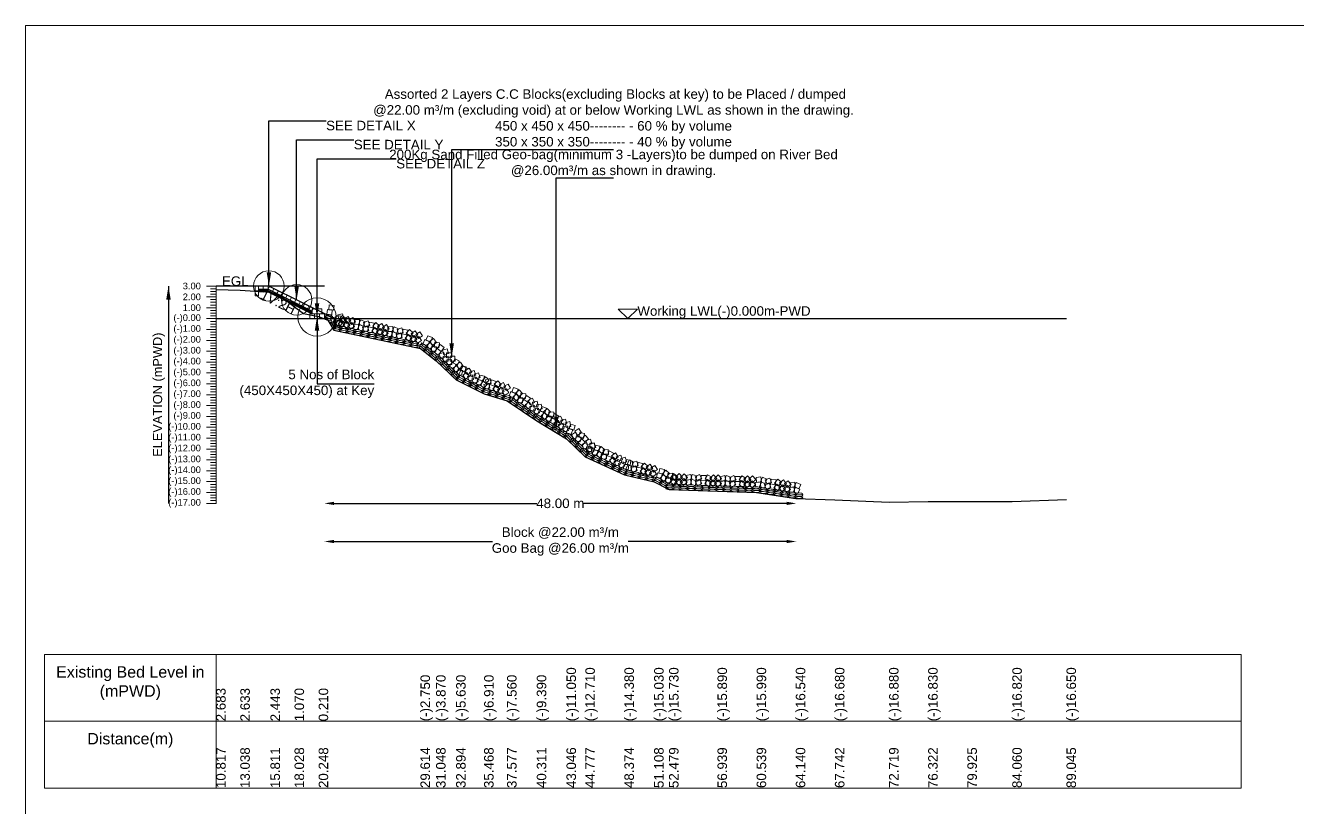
# Model space of a CAD drawing. Header units: inches. Extents: x 66615 to 414904, y -29123 to 90068.
# Drawn here: x 279561 to 286232, y 28352 to 32455 of the extents above; entities that cross this region are included whole.
import ezdxf

# ---------------------------------------------------------------- set-up
doc = ezdxf.new("R2010")
doc.units = ezdxf.units.IN
doc.header["$LTSCALE"] = 7
doc.header["$MEASUREMENT"] = 0
doc.header["$PDMODE"] = 3
for name, color, linetype, lineweight in [('Cross section Data Border', 7, 'Continuous', 9), ('Cross Section Labels', 7, 'Continuous', 9), ('Existing_Bed_Level for Xsection', 7, 'Continuous', 25), ('Long Section Labels', 7, 'Continuous', 9)]:
    doc.layers.add(name, color=color, linetype=linetype, lineweight=lineweight)
doc.styles.get("Standard").update_dxf_attribs({"font": 'arial.ttf'})
doc.dimstyles.new('Appron Lebeling Style', dxfattribs={"dimtxt": 50, "dimasz": 50, "dimexe": 0.18, "dimexo": 0.0625, "dimgap": 0.09, "dimtad": 0, "dimtih": 1, "dimtoh": 1, "dimdec": 4, "dimzin": 0, "dimdsep": 46, "dimtxsty": 'Standard', "dimcen": 0.09, "dimse1": 1, "dimse2": 1, "dimadec": 0, "dimazin": 0, "dimtfac": 1, "dimtdec": 4, "dimtofl": 0, "dimtmove": 0, "dimatfit": 3, "dimfxl": 1, "dimtolj": 1, "dimtzin": 0, "dimarcsym": 0})
doc.dimstyles.get("Standard").update_dxf_attribs({"dimtxt": 0.18, "dimasz": 0.18, "dimexe": 0.18, "dimexo": 0.0625, "dimgap": 0.09, "dimtad": 0, "dimtih": 1, "dimtoh": 1, "dimdec": 4, "dimzin": 0, "dimdsep": 46, "dimtxsty": 'Standard', "dimcen": 0.09, "dimadec": 0, "dimazin": 0, "dimtfac": 1, "dimtdec": 4, "dimtofl": 0, "dimtmove": 0, "dimatfit": 3, "dimfxl": 1, "dimtolj": 1, "dimtzin": 0, "dimarcsym": 0})

# ---------------------------------------------------------------- blocks, each defined once
blk = doc.blocks.new('*D19')
at = {"layer": 'Cross Section Labels', "color": 0, "lineweight": -2, "transparency": 16777216}
for p, q in [((281178.3, 29948), (282242.2, 29948)), ((283553.2, 29948), (282489.4, 29948))]:
    blk.add_line(p, q, dxfattribs=at)
at = {"layer": 'Cross Section Labels', "color": 0, "transparency": 16777216}
for points in [[(281178.3, 29956.4), (281178.3, 29939.7), (281128.3, 29948)], [(283553.2, 29956.4), (283553.2, 29939.7), (283603.2, 29948)]]:
    blk.add_solid(points, dxfattribs=at)
at = {"layer": 'Defpoints', "color": 0, "transparency": 16777216}
for p in [(281128.3, 30917), (283603.2, 29974.1), (283603.2, 29948)]:
    blk.add_point(p, dxfattribs=at)
at = {"layer": 'Cross Section Labels', "color": 0, "transparency": 16777216, "insert": (282365.8, 29948), "char_height": 50, "attachment_point": 5}
blk.add_mtext('\\A1;48.00 m', dxfattribs=at)
blk = doc.blocks.new('*D20')
at = {"layer": 'Cross Section Labels', "color": 0, "lineweight": -2, "transparency": 16777216}
for p, q in [((281178.3, 29748), (282010.2, 29748)), ((283553.2, 29748), (282721.4, 29748))]:
    blk.add_line(p, q, dxfattribs=at)
at = {"layer": 'Cross Section Labels', "color": 0, "transparency": 16777216}
for points in [[(281178.3, 29756.4), (281178.3, 29739.7), (281128.3, 29748)], [(283553.2, 29756.4), (283553.2, 29739.7), (283603.2, 29748)]]:
    blk.add_solid(points, dxfattribs=at)
at = {"layer": 'Defpoints', "color": 0, "transparency": 16777216}
for p in [(281128.3, 30917), (283603.2, 29974.1), (283603.2, 29748)]:
    blk.add_point(p, dxfattribs=at)
at = {"layer": 'Cross Section Labels', "color": 0, "transparency": 16777216, "insert": (282365.8, 29748), "char_height": 50, "attachment_point": 5}
blk.add_mtext('\\A1;Block @22.00 m³/m ^JGoo Bag @26.00 m³/m ', dxfattribs=at)

msp = doc.modelspace()

# ---------------------------------------------------------------- linework, layer by layer
at = {"layer": 'Cross section Data Border'}
msp.add_lwpolyline([(279660.9187, 29154.87399), (285936.51999, 29154.87399), (285936.51999, 28454.87399), (279660.9187, 28454.87399)], close=True, dxfattribs=at)
for points in [[(280560.9187, 29154.87399), (280560.9187, 28454.87399)], [(279660.9187, 28804.87399), (285936.51999, 28804.87399)]]:
    msp.add_lwpolyline(points, dxfattribs=at)
at = {"layer": 'Cross Section Labels'}
for points in [[(279560.9187, 32454.87399), (289560.9187, 32454.87399), (289560.9187, 25383.87399), (279560.9187, 25383.87399)], [(282719.93558, 30917.03399), (282769.93558, 30967.03399), (282669.93558, 30967.03399)]]:
    msp.add_lwpolyline(points, close=True, dxfattribs=at)
for centre, radius in [((280837.63558, 31088.03399), 80), ((280982.98558, 31015.35899), 80), ((281089.86058, 30925.58399), 100)]:
    msp.add_circle(centre, radius, dxfattribs=at)
at = {"layer": 'Existing_Bed_Level for Xsection'}
for points in [[(281128.33558, 31088.03399), (280560.9187, 31088.03399)], [(281179.63558, 30917.03399), (280841.24617, 31086.2287), (280837.63558, 31088.03399), (280833.59882, 31088.03399), (280782.29882, 31088.03399)], [(280560.9187, 31069.96499), (280687.55851, 31067.11499), (280845.61856, 31056.28499), (280893.0385, 31040.89499), (280971.95155, 30978.02399), (281019.84328, 30944.39399), (281098.53147, 30929.00399), (281146.78575, 30909.62399), (281177.46797, 30856.04399), (281632.37802, 30760.28399), (281714.12535, 30696.44399), (281819.31423, 30596.12399), (281966.06229, 30523.16399), (282086.23497, 30486.11399), (282242.11289, 30381.80399), (282398.01916, 30287.18399), (282496.67133, 30192.56399), (282701.66158, 30097.37399), (282857.51, 30060.32399), (282935.64775, 30020.42399), (283189.86754, 30011.30399), (283395.10631, 30005.60399), (283600.37627, 29974.25399), (283805.67245, 29966.27399), (284089.33168, 29954.87399), (284294.70563, 29957.72399), (284500.09243, 29957.72399), (284735.76109, 29958.29399), (285019.93058, 29967.98399)], [(280782.29882, 31070.93399), (280833.59882, 31070.93399), (281064.21058, 30955.62811)], [(280782.29882, 31065.23399), (280832.25323, 31065.23399), (281064.21058, 30949.25532)], [(280782.29882, 31059.53399), (280830.90764, 31059.53399), (281064.21058, 30942.88252)], [(280560.9187, 30917.03399), (285019.93058, 30917.03399)]]:
    msp.add_lwpolyline(points, dxfattribs=at)
at = {"layer": 'Long Section Labels'}
for points in [[(280560.9187, 31088.03399), (280510.9187, 31088.03399)], [(280560.9187, 29948.03399), (280560.9187, 30005.03399), (280560.9187, 30062.03399), (280560.9187, 30119.03399), (280560.9187, 30176.03399), (280560.9187, 30233.03399), (280560.9187, 30290.03399), (280560.9187, 30347.03399), (280560.9187, 30404.03399), (280560.9187, 30461.03399), (280560.9187, 30518.03399), (280560.9187, 30575.03399), (280560.9187, 30632.03399), (280560.9187, 30689.03399), (280560.9187, 30746.03399), (280560.9187, 30803.03399), (280560.9187, 30860.03399), (280560.9187, 30917.03399), (280560.9187, 30974.03399), (280560.9187, 31031.03399), (280560.9187, 31088.03399)], [(280560.9187, 31031.03399), (280510.9187, 31031.03399)], [(280560.9187, 31073.78399), (280530.9187, 31073.78399)], [(280560.9187, 31059.53399), (280530.9187, 31059.53399)], [(280560.9187, 31045.28399), (280530.9187, 31045.28399)], [(280560.9187, 30974.03399), (280510.9187, 30974.03399)], [(280560.9187, 31016.78399), (280530.9187, 31016.78399)], [(280560.9187, 31002.53399), (280530.9187, 31002.53399)], [(280560.9187, 30988.28399), (280530.9187, 30988.28399)], [(280560.9187, 30959.78399), (280530.9187, 30959.78399)], [(280560.9187, 30917.03399), (280510.9187, 30917.03399)], [(280560.9187, 30945.53399), (280530.9187, 30945.53399)], [(280560.9187, 30931.28399), (280530.9187, 30931.28399)], [(280560.9187, 30902.78399), (280530.9187, 30902.78399)], [(280560.9187, 30888.53399), (280530.9187, 30888.53399)], [(280560.9187, 30860.03399), (280510.9187, 30860.03399)], [(280560.9187, 30874.28399), (280530.9187, 30874.28399)], [(280560.9187, 30845.78399), (280530.9187, 30845.78399)], [(280560.9187, 30831.53399), (280530.9187, 30831.53399)], [(280560.9187, 30803.03399), (280510.9187, 30803.03399)], [(280560.9187, 30817.28399), (280530.9187, 30817.28399)], [(280560.9187, 30788.78399), (280530.9187, 30788.78399)], [(280560.9187, 30774.53399), (280530.9187, 30774.53399)], [(280560.9187, 30760.28399), (280530.9187, 30760.28399)], [(280560.9187, 30746.03399), (280510.9187, 30746.03399)], [(280560.9187, 30689.03399), (280510.9187, 30689.03399)], [(280560.9187, 30731.78399), (280530.9187, 30731.78399)], [(280560.9187, 30717.53399), (280530.9187, 30717.53399)], [(280560.9187, 30703.28399), (280530.9187, 30703.28399)], [(280560.9187, 30632.03399), (280510.9187, 30632.03399)], [(280560.9187, 30674.78399), (280530.9187, 30674.78399)], [(280560.9187, 30660.53399), (280530.9187, 30660.53399)], [(280560.9187, 30646.28399), (280530.9187, 30646.28399)], [(280560.9187, 30575.03399), (280510.9187, 30575.03399)], [(280560.9187, 30617.78399), (280530.9187, 30617.78399)], [(280560.9187, 30603.53399), (280530.9187, 30603.53399)], [(280560.9187, 30589.28399), (280530.9187, 30589.28399)], [(280560.9187, 30560.78399), (280530.9187, 30560.78399)], [(280560.9187, 30518.03399), (280510.9187, 30518.03399)], [(280560.9187, 30546.53399), (280530.9187, 30546.53399)], [(280560.9187, 30532.28399), (280530.9187, 30532.28399)], [(280560.9187, 30503.78399), (280530.9187, 30503.78399)], [(280560.9187, 30489.53399), (280530.9187, 30489.53399)], [(280560.9187, 30461.03399), (280510.9187, 30461.03399)], [(280560.9187, 30475.28399), (280530.9187, 30475.28399)], [(280560.9187, 30446.78399), (280530.9187, 30446.78399)], [(280560.9187, 30432.53399), (280530.9187, 30432.53399)], [(280560.9187, 30404.03399), (280510.9187, 30404.03399)], [(280560.9187, 30418.28399), (280530.9187, 30418.28399)], [(280560.9187, 30389.78399), (280530.9187, 30389.78399)], [(280560.9187, 30375.53399), (280530.9187, 30375.53399)], [(280560.9187, 30361.28399), (280530.9187, 30361.28399)], [(280560.9187, 30347.03399), (280510.9187, 30347.03399)], [(280560.9187, 30290.03399), (280510.9187, 30290.03399)], [(280560.9187, 30332.78399), (280530.9187, 30332.78399)], [(280560.9187, 30318.53399), (280530.9187, 30318.53399)], [(280560.9187, 30304.28399), (280530.9187, 30304.28399)], [(280560.9187, 30233.03399), (280510.9187, 30233.03399)], [(280560.9187, 30275.78399), (280530.9187, 30275.78399)], [(280560.9187, 30261.53399), (280530.9187, 30261.53399)], [(280560.9187, 30247.28399), (280530.9187, 30247.28399)], [(280560.9187, 30218.78399), (280530.9187, 30218.78399)], [(280560.9187, 30176.03399), (280510.9187, 30176.03399)], [(280560.9187, 30204.53399), (280530.9187, 30204.53399)], [(280560.9187, 30190.28399), (280530.9187, 30190.28399)], [(280560.9187, 30161.78399), (280530.9187, 30161.78399)], [(280560.9187, 30119.03399), (280510.9187, 30119.03399)], [(280560.9187, 30147.53399), (280530.9187, 30147.53399)], [(280560.9187, 30133.28399), (280530.9187, 30133.28399)], [(280560.9187, 30104.78399), (280530.9187, 30104.78399)], [(280560.9187, 30090.53399), (280530.9187, 30090.53399)], [(280560.9187, 30062.03399), (280510.9187, 30062.03399)], [(280560.9187, 30076.28399), (280530.9187, 30076.28399)], [(280560.9187, 30047.78399), (280530.9187, 30047.78399)], [(280560.9187, 30033.53399), (280530.9187, 30033.53399)], [(280560.9187, 30019.28399), (280530.9187, 30019.28399)], [(280560.9187, 30005.03399), (280510.9187, 30005.03399)], [(280560.9187, 29990.78399), (280530.9187, 29990.78399)], [(280560.9187, 29976.53399), (280530.9187, 29976.53399)], [(280560.9187, 29962.28399), (280530.9187, 29962.28399)], [(280560.9187, 29948.03399), (280510.9187, 29948.03399)]]:
    msp.add_lwpolyline(points, dxfattribs=at)
for points in [[(280782.29882, 31088.03399), (280765.19882, 31088.03399), (280765.19882, 31062.38399), (280782.29882, 31062.38399)], [(280807.94882, 31088.03399), (280782.29882, 31088.03399), (280782.29882, 31070.93399), (280807.94882, 31070.93399)], [(280833.59882, 31088.03399), (280807.94882, 31088.03399), (280807.94882, 31070.93399), (280833.59882, 31070.93399)], [(280864.18823, 31074.75767), (280841.24617, 31086.2287), (280833.59882, 31070.93399), (280856.54088, 31059.46296)], [(280782.29882, 31062.38399), (280765.19882, 31062.38399), (280765.19882, 31036.73399), (280782.29882, 31036.73399)], [(280887.13029, 31063.28664), (280864.18823, 31074.75767), (280856.54088, 31059.46296), (280879.48293, 31047.99194)], [(280910.07234, 31051.81561), (280887.13029, 31063.28664), (280879.48293, 31047.99194), (280902.42499, 31036.52091)], [(280933.0144, 31040.34458), (280910.07234, 31051.81561), (280902.42499, 31036.52091), (280925.36705, 31025.04988)], [(280955.95646, 31028.87355), (280933.0144, 31040.34458), (280925.36705, 31025.04988), (280948.30911, 31013.57885)], [(280978.89852, 31017.40253), (280955.95646, 31028.87355), (280948.30911, 31013.57885), (280971.25116, 31002.10782)], [(281001.84057, 31005.9315), (280978.89852, 31017.40253), (280971.25116, 31002.10782), (280994.19322, 30990.63679)], [(281024.78263, 30994.46047), (281001.84057, 31005.9315), (280994.19322, 30990.63679), (281017.13528, 30979.16576)], [(281047.72469, 30982.98944), (281024.78263, 30994.46047), (281017.13528, 30979.16576), (281040.07734, 30967.69474)], [(281070.66675, 30971.51841), (281047.72469, 30982.98944), (281040.07734, 30967.69474), (281063.01939, 30956.22371)], [(281089.86058, 30968.33399), (281064.21058, 30968.33399), (281064.21058, 30942.68399), (281089.86058, 30942.68399)], [(281115.51058, 30968.33399), (281089.86058, 30968.33399), (281089.86058, 30942.68399), (281115.51058, 30942.68399)], [(281170.1174, 30962.32984), (281144.65157, 30965.39802), (281141.58339, 30939.93218), (281167.04922, 30936.864)], [(281179.67685, 30986.13193), (281154.21102, 30989.20011), (281151.14284, 30963.73427), (281176.60868, 30960.66609)], [(281077.03558, 30942.68399), (281051.38558, 30942.68399), (281051.38558, 30917.03399), (281077.03558, 30917.03399)], [(281102.68558, 30942.68399), (281077.03558, 30942.68399), (281077.03558, 30917.03399), (281102.68558, 30917.03399)], [(281128.33558, 30942.68399), (281102.68558, 30942.68399), (281102.68558, 30917.03399), (281128.33558, 30917.03399)], [(281208.0543, 30905.18142), (281201.50825, 30929.98206), (281176.70761, 30923.43601), (281183.25366, 30898.63537)], [(281209.26415, 30905.27002), (281184.16424, 30910.55363), (281178.88062, 30885.45371), (281203.98054, 30880.1701)], [(281214.54777, 30930.36994), (281189.44785, 30935.65355), (281184.16424, 30910.55363), (281209.26415, 30905.27002)], [(281222.66583, 30896.6717), (281200.50552, 30909.58848), (281187.58875, 30887.42816), (281209.74906, 30874.51139)], [(281230.31308, 30917.92776), (281223.76703, 30942.7284), (281198.96639, 30936.18235), (281205.51244, 30911.38171)], [(281237.28225, 30891.07393), (281218.17663, 30908.18819), (281201.06237, 30889.08258), (281220.16798, 30871.96832)], [(281242.56586, 30916.17385), (281223.46025, 30933.28811), (281206.34598, 30914.1825), (281225.45159, 30897.06823)], [(281244.92462, 30909.41804), (281222.7643, 30922.33481), (281209.84753, 30900.1745), (281232.00784, 30887.25773)], [(281248.01537, 30902.54148), (281226.52539, 30888.53779), (281240.52908, 30867.04781), (281262.01906, 30881.0515)], [(281253.29898, 30927.6414), (281231.80901, 30913.63771), (281245.8127, 30892.14773), (281267.30267, 30906.15142)], [(281287.12196, 30875.78202), (281273.10116, 30897.26084), (281251.62234, 30883.24004), (281265.64314, 30861.76122)], [(281292.40557, 30900.88194), (281278.38477, 30922.36076), (281256.90595, 30908.33996), (281270.92675, 30886.86114)], [(281306.57906, 30887.73231), (281280.96718, 30886.33441), (281282.36508, 30860.72253), (281307.97695, 30862.12043)], [(281311.86267, 30912.83223), (281286.25079, 30911.43433), (281287.64869, 30885.82245), (281313.26057, 30887.22035)], [(281336.81165, 30874.57897), (281313.93682, 30886.18347), (281302.33232, 30863.30864), (281325.20715, 30851.70414)], [(281342.09527, 30899.67889), (281319.22043, 30911.28339), (281307.61593, 30888.40856), (281330.49076, 30876.80406)], [(281358.16758, 30904.93179), (281333.78384, 30896.97218), (281341.74345, 30872.58843), (281366.1272, 30880.54805)], [(281390.2472, 30893.38465), (281365.14728, 30898.66827), (281359.86367, 30873.56835), (281384.96359, 30868.28474)], [(281418.26529, 30879.18856), (281399.15968, 30896.30283), (281382.04542, 30877.19721), (281401.15103, 30860.08295)], [(281428.99842, 30890.65611), (281407.50844, 30876.65242), (281421.51213, 30855.16244), (281443.00211, 30869.16613)], [(281352.88397, 30879.83187), (281328.50022, 30871.87226), (281336.45984, 30847.48851), (281360.84359, 30855.44813)], [(281384.96359, 30868.28474), (281359.86367, 30873.56835), (281354.58006, 30848.46843), (281379.67998, 30843.18482)], [(281412.98168, 30854.08864), (281393.87607, 30871.20291), (281376.7618, 30852.0973), (281395.86742, 30834.98303)], [(281423.71481, 30865.55619), (281402.22483, 30851.5525), (281416.22852, 30830.06252), (281437.7185, 30844.06621)], [(281462.82139, 30838.79673), (281448.80059, 30860.27555), (281427.32177, 30846.25476), (281441.34257, 30824.77594)], [(281468.105, 30863.89665), (281454.0842, 30885.37547), (281432.60538, 30871.35468), (281446.62618, 30849.87586)], [(281482.27849, 30850.74702), (281456.66661, 30849.34912), (281458.06451, 30823.73724), (281483.67639, 30825.13514)], [(281487.5621, 30875.84694), (281461.95022, 30874.44904), (281463.34812, 30848.83716), (281488.96, 30850.23506)], [(281512.51109, 30837.59369), (281489.63625, 30849.19819), (281478.03175, 30826.32336), (281500.90658, 30814.71885)], [(281517.7947, 30862.69361), (281494.91987, 30874.29811), (281483.31536, 30851.42328), (281506.1902, 30839.81877)], [(281528.5834, 30842.84659), (281504.19966, 30834.88697), (281512.15928, 30810.50323), (281536.54302, 30818.46285)], [(281533.86701, 30867.94651), (281509.48327, 30859.98689), (281517.44289, 30835.60315), (281541.82663, 30843.56277)], [(281560.66302, 30831.29945), (281535.5631, 30836.58306), (281530.27949, 30811.48314), (281555.37941, 30806.19953)], [(281565.94664, 30856.39937), (281540.84672, 30861.68298), (281535.5631, 30836.58306), (281560.66302, 30831.29945)], [(281588.68112, 30817.10336), (281569.5755, 30834.21762), (281552.46124, 30815.11201), (281571.56685, 30797.99775)], [(281593.96473, 30842.20328), (281574.85912, 30859.31754), (281557.74485, 30840.21193), (281576.85046, 30823.09767)], [(281599.41424, 30828.57091), (281577.92426, 30814.56722), (281591.92795, 30793.07724), (281613.41793, 30807.08093)], [(281604.69785, 30853.67083), (281583.20787, 30839.66714), (281597.21156, 30818.17716), (281618.70154, 30832.18085)], [(281638.52082, 30801.81145), (281624.50003, 30823.29027), (281603.02121, 30809.26947), (281617.042, 30787.79065)], [(281643.80444, 30826.91137), (281629.78364, 30848.39019), (281608.30482, 30834.36939), (281622.32562, 30812.89057)], [(281694.68208, 30817.26158), (281671.06699, 30827.27407), (281661.0545, 30803.65898), (281684.66959, 30793.64649)], [(281678.89467, 30797.04574), (281655.27957, 30807.05823), (281645.26708, 30783.44314), (281668.88217, 30773.43065)], [(281700.25752, 30771.93302), (281684.82071, 30792.41783), (281664.3359, 30776.98103), (281679.77271, 30756.49622)], [(281716.04493, 30792.14886), (281700.60813, 30812.63367), (281680.12332, 30797.19687), (281695.56012, 30776.71205)], [(281717.00184, 30769.57931), (281691.60284, 30773.15891), (281688.02325, 30747.75991), (281713.42225, 30744.18032)], [(281732.78926, 30789.79515), (281707.39026, 30793.37474), (281703.81067, 30767.97575), (281729.20966, 30764.39615)], [(281740.73001, 30745.09641), (281720.51417, 30760.88382), (281704.72676, 30740.66799), (281724.94259, 30724.88057)], [(281756.51742, 30765.31224), (281736.30159, 30781.09966), (281720.51417, 30760.88382), (281740.73001, 30745.09641)], [(281779.4498, 30733.9831), (281772.21139, 30758.59058), (281747.60391, 30751.35217), (281754.84232, 30726.74469)], [(281761.74718, 30715.42131), (281754.50878, 30740.02879), (281729.9013, 30732.79038), (281737.1397, 30708.18291)], [(281776.90889, 30719.52341), (281751.26585, 30718.9261), (281751.86316, 30693.28305), (281777.50621, 30693.88037)], [(281794.61151, 30738.0852), (281768.96846, 30737.48788), (281769.56578, 30711.84484), (281795.20882, 30712.44215)], [(281796.07796, 30676.18821), (281795.46022, 30701.83077), (281769.81766, 30701.21303), (281770.4354, 30675.57047)], [(281818.91175, 30676.1094), (281796.3982, 30688.40015), (281784.10745, 30665.8866), (281806.621, 30653.59585)], [(281813.78057, 30694.74999), (281813.16284, 30720.39255), (281787.52028, 30719.77482), (281788.13801, 30694.13226)], [(281836.61436, 30694.67119), (281814.10082, 30706.96194), (281801.81006, 30684.44839), (281824.32361, 30672.15764)], [(281855.39869, 30667.57563), (281842.05555, 30689.48186), (281820.14931, 30676.13872), (281833.49245, 30654.23249)], [(281837.69607, 30649.01384), (281824.35293, 30670.92007), (281802.4467, 30657.57693), (281815.78984, 30635.6707)], [(281854.12697, 30645.02163), (281829.20431, 30651.08657), (281823.13937, 30626.16391), (281848.06203, 30620.09897)], [(281866.25394, 30633.8965), (281843.28602, 30645.31566), (281831.86686, 30622.34774), (281854.83478, 30610.92859)], [(281871.82959, 30663.58341), (281846.90693, 30669.64836), (281840.84198, 30644.7257), (281865.76464, 30638.66075)], [(281877.6731, 30656.86442), (281854.70518, 30668.28358), (281843.28602, 30645.31566), (281866.25394, 30633.8965)], [(281889.8077, 30613.1176), (281875.61369, 30634.48235), (281854.24894, 30620.28833), (281868.44296, 30598.92358)], [(281901.22686, 30636.08552), (281887.03284, 30657.45027), (281865.6681, 30643.25625), (281879.86212, 30621.8915)], [(281903.07727, 30621.52136), (281878.75869, 30613.36484), (281886.91521, 30589.04625), (281911.2338, 30597.20278)], [(281914.49643, 30644.48928), (281890.17784, 30636.33276), (281898.33437, 30612.01417), (281922.65295, 30620.1707)], [(281945.6273, 30608.76447), (281937.45142, 30633.07655), (281913.13933, 30624.90066), (281921.31522, 30600.58858)], [(281967.46239, 30615.44408), (281942.32057, 30620.52456), (281937.24009, 30595.38274), (281962.38191, 30590.30226)], [(281934.20814, 30585.79655), (281926.03226, 30610.10863), (281901.72017, 30601.93275), (281909.89606, 30577.62066)], [(281956.04323, 30592.47616), (281930.90141, 30597.55664), (281925.82093, 30572.41482), (281950.96275, 30567.33434)], [(281982.00243, 30572.15031), (281962.77602, 30589.12876), (281945.79757, 30569.90235), (281965.02397, 30552.9239)], [(281993.42159, 30595.11822), (281974.19518, 30612.09668), (281957.21673, 30592.87027), (281976.44313, 30575.89182)], [(281990.36126, 30577.84345), (281965.35174, 30572.14728), (281971.04792, 30547.13776), (281996.05744, 30552.83393)], [(281997.91831, 30602.35495), (281972.90879, 30596.65877), (281978.60497, 30571.64925), (282003.61449, 30577.34543)], [(282021.25036, 30563.41078), (281996.73886, 30570.96783), (281989.18181, 30546.45633), (282013.69331, 30538.89928)], [(282028.80741, 30587.92228), (282004.29591, 30595.47933), (281996.73886, 30570.96783), (282021.25036, 30563.41078)], [(282047.85269, 30546.71171), (282030.39238, 30565.50161), (282011.60248, 30548.0413), (282029.06279, 30529.2514)], [(282055.40973, 30571.22321), (282037.94943, 30590.0131), (282019.15953, 30572.5528), (282036.61984, 30553.7629)], [(282059.58962, 30557.14957), (282036.90896, 30545.17), (282048.88854, 30522.48934), (282071.5692, 30534.46891)], [(282067.14667, 30581.66107), (282044.46601, 30569.6815), (282056.44559, 30547.00084), (282079.12625, 30558.98041)], [(282103.642, 30551.43716), (282091.64437, 30574.10828), (282068.97326, 30562.11064), (282080.97089, 30539.43953)], [(282144.14404, 30547.53772), (282119.85932, 30555.79453), (282111.60251, 30531.50981), (282135.88722, 30523.253)], [(282096.08495, 30526.92567), (282084.08732, 30549.59678), (282061.41621, 30537.59915), (282073.41384, 30514.92803)], [(282129.87894, 30526.22036), (282105.59423, 30534.47718), (282097.33741, 30510.19246), (282121.62213, 30501.93564)], [(282153.02292, 30502.73896), (282136.12789, 30522.03871), (282116.82814, 30505.14367), (282133.72317, 30485.84392)], [(282167.28802, 30524.05631), (282150.39298, 30543.35606), (282131.09323, 30526.46103), (282147.98827, 30507.16128)], [(282169.89463, 30501.61738), (282144.30173, 30503.32796), (282142.59115, 30477.73506), (282168.18404, 30476.02448)], [(282184.15972, 30522.93473), (282158.56682, 30524.64532), (282156.85624, 30499.05242), (282182.44914, 30497.34184)], [(282195.35146, 30478.93726), (282174.03411, 30493.20235), (282159.76902, 30471.885), (282181.08637, 30457.6199)], [(282209.61656, 30500.25461), (282188.2992, 30514.51971), (282174.03411, 30493.20235), (282195.35146, 30478.93726)], [(282230.3169, 30476.63178), (282218.9743, 30499.6376), (282195.96848, 30488.295), (282207.31108, 30465.28917)], [(282216.05181, 30455.31442), (282204.7092, 30478.32024), (282181.70338, 30466.97764), (282193.04598, 30443.97182)], [(282230.28789, 30461.95057), (282205.12532, 30456.97388), (282210.102, 30431.81131), (282235.26458, 30436.78799)], [(282244.55299, 30483.26792), (282219.39041, 30478.29124), (282224.3671, 30453.12866), (282249.52967, 30458.10535)], [(282256.58996, 30422.5349), (282251.59324, 30447.6935), (282226.43464, 30442.69679), (282231.43136, 30417.53818)], [(282270.85506, 30443.85226), (282265.85834, 30469.01086), (282240.69974, 30464.01414), (282245.69645, 30438.85554)], [(282279.10042, 30426.3647), (282254.8157, 30434.62152), (282246.55889, 30410.3368), (282270.84361, 30402.07998)], [(282293.36552, 30447.68206), (282269.0808, 30455.93887), (282260.82398, 30431.65415), (282285.1087, 30423.39734)], [(282301.25287, 30405.52315), (282283.52047, 30424.05648), (282264.98714, 30406.32409), (282282.71953, 30387.79075)], [(282314.56082, 30427.45078), (282296.82842, 30445.98412), (282278.29508, 30428.25172), (282296.02748, 30409.71838)], [(282331.46562, 30427.07678), (282305.8221, 30427.65334), (282305.24554, 30402.00982), (282330.88906, 30401.43326)], [(282357.901, 30405.5452), (282335.97337, 30418.85314), (282322.66542, 30396.92551), (282344.59306, 30383.61756)], [(282318.15767, 30405.14915), (282292.51416, 30405.72571), (282291.9376, 30380.08219), (282317.58112, 30379.50563)], [(282344.59306, 30383.61756), (282322.66542, 30396.92551), (282309.35748, 30374.99788), (282331.28511, 30361.68993)], [(282366.31831, 30360.93374), (282353.96893, 30383.41519), (282331.48749, 30371.06581), (282343.83686, 30348.58436)], [(282379.62626, 30382.86137), (282367.27688, 30405.34282), (282344.79544, 30392.99344), (282357.14481, 30370.512)], [(282380.24684, 30368.19326), (282355.3291, 30362.10814), (282361.41422, 30337.1904), (282386.33196, 30343.27551)], [(282393.55479, 30390.12089), (282368.63705, 30384.03577), (282374.72217, 30359.11803), (282399.63991, 30365.20315)], [(282408.26708, 30329.97991), (282402.16213, 30354.8928), (282377.24924, 30348.78784), (282383.3542, 30323.87496)], [(282421.57503, 30351.90755), (282415.47008, 30376.82043), (282390.55719, 30370.71548), (282396.66214, 30345.80259)], [(282443.894, 30356.72956), (282419.26774, 30363.90382), (282412.09348, 30339.27757), (282436.71974, 30332.1033)], [(282430.58605, 30334.80193), (282405.9598, 30341.97619), (282398.78553, 30317.34993), (282423.41179, 30310.17567)], [(282458.86331, 30299.43827), (282445.58217, 30321.38215), (282423.63829, 30308.101), (282436.91943, 30286.15713)], [(282476.61834, 30317.94992), (282463.3372, 30339.8938), (282441.39332, 30326.61266), (282454.67446, 30304.66878)], [(282475.28285, 30295.39961), (282450.37744, 30301.53501), (282444.24205, 30276.6296), (282469.14746, 30270.4942)], [(282496.40745, 30268.63788), (282477.89579, 30286.39291), (282460.14076, 30267.88126), (282478.65241, 30250.12623)], [(282493.03789, 30313.91126), (282468.13248, 30320.04666), (282461.99708, 30295.14125), (282486.90249, 30289.00585)], [(282514.16248, 30287.14953), (282495.65083, 30304.90456), (282477.89579, 30286.39291), (282496.40745, 30268.63788)], [(282512.68408, 30241.77501), (282505.51528, 30266.40286), (282480.88743, 30259.23406), (282488.05623, 30234.60621)], [(282530.43911, 30260.28666), (282523.27032, 30284.91451), (282498.64247, 30277.74572), (282505.81126, 30253.11787)], [(282527.85732, 30245.83422), (282502.21269, 30245.30942), (282502.73749, 30219.66479), (282528.38212, 30220.18959)], [(282540.9965, 30218.18062), (282532.17559, 30242.26617), (282508.09003, 30233.44526), (282516.91094, 30209.35971)], [(282551.79949, 30241.44471), (282542.97858, 30265.53026), (282518.89302, 30256.70935), (282527.71394, 30232.62379)], [(282545.61236, 30264.34587), (282519.96773, 30263.82107), (282520.49253, 30238.17644), (282546.13716, 30238.70124)], [(282562.64581, 30225.43977), (282537.37753, 30229.84841), (282532.96889, 30204.58012), (282558.23718, 30200.17148)], [(282573.44881, 30248.70386), (282548.18052, 30253.1125), (282543.77189, 30227.84421), (282569.04018, 30223.43557)], [(282589.13749, 30205.81297), (282569.46542, 30222.27299), (282553.0054, 30202.60093), (282572.67746, 30186.14091)], [(282599.94048, 30229.07706), (282580.26842, 30245.53708), (282563.80839, 30225.86502), (282583.48045, 30209.40499)], [(282616.78306, 30230.57366), (282591.23291, 30228.31258), (282593.49399, 30202.76243), (282619.04414, 30205.02351)], [(282645.43615, 30212.0956), (282622.17207, 30222.89859), (282611.36907, 30199.6345), (282634.63316, 30188.83151)], [(282605.98006, 30207.30957), (282580.42992, 30205.04849), (282582.691, 30179.49834), (282608.24114, 30181.75942)], [(282634.63316, 30188.83151), (282611.36907, 30199.6345), (282600.56608, 30176.37041), (282623.83016, 30165.56742)], [(282658.73232, 30168.68771), (282643.97397, 30189.66658), (282622.99509, 30174.90823), (282637.75345, 30153.92935)], [(282669.53532, 30191.95179), (282654.77696, 30212.93067), (282633.79808, 30198.17231), (282648.55644, 30177.19344)], [(282671.77321, 30177.44212), (282647.68064, 30168.64039), (282656.48237, 30144.54782), (282680.57495, 30153.34955)], [(282682.57621, 30200.70621), (282658.48364, 30191.90448), (282667.28537, 30167.81191), (282691.37794, 30176.61364)], [(282703.84512, 30142.55966), (282695.0242, 30166.64521), (282670.93865, 30157.8243), (282679.75956, 30133.73874)], [(282714.64811, 30165.82374), (282705.8272, 30189.9093), (282681.74164, 30181.08839), (282690.56256, 30157.00283)], [(282725.49443, 30149.81881), (282700.22614, 30154.22744), (282695.81751, 30128.95915), (282721.0858, 30124.55052)], [(282736.29743, 30173.0829), (282711.02914, 30177.49153), (282706.6205, 30152.22324), (282731.88879, 30147.81461)], [(282750.33914, 30164.54743), (282727.7728, 30176.74099), (282715.57924, 30154.17464), (282738.14558, 30141.98109)], [(282766.54221, 30169.38195), (282741.96034, 30162.05707), (282749.28522, 30137.4752), (282773.86709, 30144.80008)], [(282798.31174, 30157.00714), (282773.35721, 30162.9396), (282767.42475, 30137.98508), (282792.37927, 30132.05261)], [(282825.95243, 30142.08955), (282807.29687, 30159.69331), (282789.69311, 30141.03774), (282808.34867, 30123.43398)], [(282836.97921, 30153.27502), (282815.13345, 30139.83309), (282828.57538, 30117.98734), (282850.42114, 30131.42927)], [(282744.40667, 30139.5929), (282721.84033, 30151.78646), (282709.64678, 30129.22012), (282732.21312, 30117.02656)], [(282760.60975, 30144.42743), (282736.02787, 30137.10255), (282743.35275, 30112.52067), (282767.93463, 30119.84555)], [(282792.37927, 30132.05261), (282767.42475, 30137.98508), (282761.49228, 30113.03055), (282786.44681, 30107.09809)], [(282820.01997, 30117.13502), (282801.3644, 30134.73878), (282783.76064, 30116.08322), (282802.41621, 30098.47946)], [(282831.04674, 30128.3205), (282809.20099, 30114.87857), (282822.64292, 30093.03281), (282844.48867, 30106.47474)], [(282869.44654, 30100.55633), (282855.98722, 30122.39137), (282834.15217, 30108.93205), (282847.6115, 30087.09701)], [(282875.379, 30125.51086), (282861.91968, 30147.3459), (282840.08464, 30133.88658), (282853.54396, 30112.05153)], [(282900.52694, 30103.03773), (282875.44109, 30108.38775), (282870.09107, 30083.30191), (282895.17691, 30077.95188)], [(282912.19194, 30125.88177), (282887.1061, 30131.23179), (282881.75607, 30106.14595), (282906.84192, 30100.79592)], [(282926.26649, 30082.43444), (282907.22342, 30099.61826), (282890.03959, 30080.57519), (282909.08267, 30063.39136)], [(282937.9315, 30105.27848), (282918.88842, 30122.4623), (282901.7046, 30103.41923), (282920.74767, 30086.2354)], [(282954.81825, 30106.1445), (282929.20144, 30104.84001), (282930.50593, 30079.2232), (282956.12274, 30080.52769)], [(282980.4123, 30091.11433), (282958.66468, 30104.71445), (282945.06455, 30082.96683), (282966.81218, 30069.36671)], [(282982.76065, 30086.60836), (282959.91661, 30098.27337), (282948.25161, 30075.42933), (282971.09565, 30063.76432)], [(282989.0294, 30104.24636), (282970.24657, 30086.77846), (282987.71447, 30067.99562), (283006.49731, 30085.46353)], [(283032.13133, 30084.55837), (283014.64848, 30103.32729), (282995.87956, 30085.84443), (283013.36242, 30067.07552)], [(283049.26182, 30099.65588), (283024.2649, 30093.90468), (283030.0161, 30068.90775), (283055.01302, 30074.65895)], [(283081.29655, 30091.8587), (283056.776, 30099.38631), (283049.24838, 30074.86576), (283073.76894, 30067.33814)], [(283096.23571, 30099.77917), (283073.56945, 30087.77237), (283085.57625, 30065.10611), (283108.24251, 30077.11291)], [(283129.81604, 30093.88001), (283104.18253, 30094.7996), (283103.26294, 30069.16609), (283128.89645, 30068.2465)], [(283159.84687, 30084.67721), (283138.09925, 30098.27733), (283124.49913, 30076.52971), (283146.24675, 30062.92959)], [(283168.46397, 30097.80924), (283149.68114, 30080.34134), (283167.14905, 30061.5585), (283185.93188, 30079.02641)], [(283211.0244, 30078.29468), (283193.39021, 30096.92149), (283174.76341, 30079.28729), (283192.3976, 30060.66049)], [(283228.03213, 30093.53034), (283203.08258, 30087.57701), (283209.03591, 30062.62745), (283233.98546, 30068.58078)], [(283260.12893, 30085.99269), (283235.54825, 30093.3216), (283228.21934, 30068.74092), (283252.80002, 30061.41201)], [(283275.00349, 30094.03381), (283252.43515, 30081.84396), (283264.62501, 30059.27562), (283287.19334, 30071.46547)], [(283308.63046, 30088.40664), (283282.99035, 30089.11873), (283282.27826, 30063.47861), (283307.91837, 30062.76652)], [(283338.7348, 30079.4472), (283316.87781, 30092.87086), (283303.45415, 30071.01387), (283325.31114, 30057.59021)], [(283347.24533, 30092.64854), (283328.60449, 30075.02919), (283346.22384, 30056.38835), (283364.86468, 30074.0077)], [(283390.5052, 30073.31005), (283372.87101, 30091.93685), (283354.2442, 30074.30266), (283371.8784, 30055.67585)], [(283417.65908, 30086.37914), (283392.16536, 30083.55197), (283394.99253, 30058.05825), (283420.48625, 30060.88542)], [(283448.57956, 30074.93607), (283425.09191, 30085.24395), (283414.78402, 30061.7563), (283438.27168, 30051.44841)], [(282943.15324, 30083.30046), (282917.53643, 30081.99597), (282918.84093, 30056.37916), (282944.45773, 30057.68365)], [(282971.09565, 30063.76432), (282948.25161, 30075.42933), (282936.5866, 30052.58529), (282959.43064, 30040.92028)], [(282979.49271, 30065.48082), (282957.74509, 30079.08094), (282944.14496, 30057.33332), (282965.89259, 30043.7332)], [(282988.10981, 30078.61285), (282969.32698, 30061.14495), (282986.79488, 30042.36211), (283005.57772, 30059.83002)], [(283031.21175, 30058.92486), (283013.72889, 30077.69378), (282994.95997, 30060.21092), (283012.44283, 30041.44201)], [(283048.34223, 30074.02237), (283023.34531, 30068.27117), (283029.09651, 30043.27424), (283054.09343, 30049.02544)], [(283080.37696, 30066.22519), (283055.85641, 30073.7528), (283048.3288, 30049.23225), (283072.84935, 30041.70463)], [(283095.31612, 30074.14566), (283072.64986, 30062.13886), (283084.65666, 30039.4726), (283107.32292, 30051.4794)], [(283128.89645, 30068.2465), (283103.26294, 30069.16609), (283102.34335, 30043.53258), (283127.97686, 30042.61299)], [(283158.92728, 30059.0437), (283137.17966, 30072.64382), (283123.57954, 30050.8962), (283145.32716, 30037.29608)], [(283167.54439, 30072.17573), (283148.76155, 30054.70783), (283166.22946, 30035.92499), (283185.01229, 30053.3929)], [(283210.31231, 30052.65457), (283192.67812, 30071.28137), (283174.05132, 30053.64718), (283191.68551, 30035.02038)], [(283227.32004, 30067.89023), (283202.37049, 30061.9369), (283208.32381, 30036.98734), (283233.27337, 30042.94067)], [(283259.41683, 30060.35258), (283234.83616, 30067.68148), (283227.50725, 30043.10081), (283252.08793, 30035.7719)], [(283274.2914, 30068.3937), (283251.72306, 30056.20384), (283263.91292, 30033.6355), (283286.48125, 30045.82536)], [(283307.91837, 30062.76652), (283282.27826, 30063.47861), (283281.56617, 30037.8385), (283307.20628, 30037.12641)], [(283338.02271, 30053.80708), (283316.16572, 30067.23074), (283302.74206, 30045.37376), (283324.59905, 30031.9501)], [(283346.53324, 30067.00843), (283327.8924, 30049.38907), (283345.51175, 30030.74823), (283364.15259, 30048.36759)], [(283389.79311, 30047.66993), (283372.15892, 30066.29674), (283353.53211, 30048.66254), (283371.16631, 30030.03574)], [(283413.78657, 30061.02315), (283388.29285, 30058.19598), (283391.12002, 30032.70226), (283416.61374, 30035.52943)], [(283444.70705, 30049.58008), (283421.2194, 30059.88797), (283410.91151, 30036.40031), (283434.39917, 30026.09243)], [(283460.46066, 30055.72306), (283436.55989, 30046.41307), (283445.86988, 30022.51231), (283469.77065, 30031.8223)], [(283464.33317, 30081.07905), (283440.4324, 30071.76906), (283449.7424, 30047.86829), (283473.64316, 30057.17829)], [(283493.13551, 30045.98691), (283467.77952, 30049.85942), (283463.90701, 30024.50343), (283489.263, 30020.63092)], [(283497.00802, 30071.3429), (283471.65203, 30075.21541), (283467.77952, 30049.85942), (283493.13551, 30045.98691)], [(283521.90323, 30033.37895), (283501.87096, 30049.39864), (283485.85127, 30029.36637), (283505.88354, 30013.34668)], [(283525.77574, 30058.73494), (283505.74347, 30074.75463), (283489.72378, 30054.72236), (283509.75605, 30038.70267)], [(283531.97865, 30045.42845), (283511.30494, 30030.24557), (283526.48782, 30009.57185), (283547.16154, 30024.75473)], [(283535.85117, 30070.78444), (283515.17745, 30055.60156), (283530.36033, 30034.92784), (283551.03405, 30050.11072)], [(283572.51971, 30020.8965), (283557.32037, 30041.55812), (283536.65874, 30026.35878), (283551.85809, 30005.69716)], [(283576.39222, 30046.25249), (283561.19288, 30066.91411), (283540.53126, 30051.71477), (283555.7306, 30031.05315)], [(283591.27849, 30033.91557), (283565.78477, 30031.0884), (283568.61194, 30005.59469), (283594.10566, 30008.42185)], [(283595.151, 30059.27156), (283569.65728, 30056.44439), (283572.48445, 30030.95067), (283597.97817, 30033.77784)], [(283622.19897, 30022.4725), (283598.71132, 30032.78039), (283588.40343, 30009.29273), (283611.89109, 29998.98485)], [(283626.07148, 30047.82849), (283602.58383, 30058.13638), (283592.27594, 30034.64872), (283615.7636, 30024.34083)]]:
    msp.add_lwpolyline(points, close=True, dxfattribs=at)
for centre, major_axis in [((281147.74422, 30914.4602), (17.60297, -7.06975)), ((281151.35557, 30923.4521), (17.60297, -7.06975)), ((281154.96692, 30932.444), (17.60297, -7.06975)), ((281169.38975, 30879.90069), (9.42663, -16.46161)), ((281177.79862, 30884.71598), (9.42663, -16.46161)), ((281186.20749, 30889.53126), (9.42663, -16.46161)), ((281191.40471, 30858.06145), (18.56278, -3.90752)), ((281193.40074, 30867.54364), (18.56278, -3.90752)), ((281195.39677, 30877.02583), (18.56278, -3.90752)), ((281228.53028, 30850.2464), (18.56278, -3.90752)), ((281230.52631, 30859.72859), (18.56278, -3.90752)), ((281232.52234, 30869.21078), (18.56278, -3.90752)), ((281265.65585, 30842.43135), (18.56278, -3.90752)), ((281267.65188, 30851.91354), (18.56278, -3.90752)), ((281269.64791, 30861.39573), (18.56278, -3.90752)), ((281302.78142, 30834.6163), (18.56278, -3.90752)), ((281304.77745, 30844.09849), (18.56278, -3.90752)), ((281306.77348, 30853.58068), (18.56278, -3.90752)), ((281339.90699, 30826.80125), (18.56278, -3.90752)), ((281341.90302, 30836.28344), (18.56278, -3.90752)), ((281343.89905, 30845.76563), (18.56278, -3.90752)), ((281377.03256, 30818.9862), (18.56278, -3.90752)), ((281379.02859, 30828.46839), (18.56278, -3.90752)), ((281381.02462, 30837.95058), (18.56278, -3.90752)), ((281416.15416, 30820.65334), (18.56278, -3.90752)), ((281418.15019, 30830.13553), (18.56278, -3.90752)), ((281453.27973, 30812.83829), (18.56278, -3.90752)), ((281455.27576, 30822.32048), (18.56278, -3.90752)), ((281492.40133, 30814.50543), (18.56278, -3.90752)), ((281414.15813, 30811.17115), (18.56278, -3.90752)), ((281451.2837, 30803.3561), (18.56278, -3.90752)), ((281488.40927, 30795.54105), (18.56278, -3.90752)), ((281490.4053, 30805.02324), (18.56278, -3.90752)), ((281525.53484, 30787.726), (18.56278, -3.90752)), ((281527.53087, 30797.20819), (18.56278, -3.90752)), ((281529.5269, 30806.69039), (18.56278, -3.90752)), ((281562.6604, 30779.91095), (18.56278, -3.90752)), ((281564.65644, 30789.39314), (18.56278, -3.90752)), ((281566.65247, 30798.87534), (18.56278, -3.90752)), ((281599.78597, 30772.0959), (18.56278, -3.90752)), ((281601.78201, 30781.5781), (18.56278, -3.90752)), ((281603.77804, 30791.06029), (18.56278, -3.90752)), ((281638.20764, 30761.87877), (14.95073, -11.67567)), ((281644.17177, 30769.51586), (14.95073, -11.67567)), ((281650.13591, 30777.15296), (14.95073, -11.67567)), ((281668.1091, 30738.52743), (14.95073, -11.67567)), ((281674.07324, 30746.16452), (14.95073, -11.67567)), ((281680.03737, 30753.80161), (14.95073, -11.67567)), ((281698.01057, 30715.17609), (14.95073, -11.67567)), ((281703.97471, 30722.81318), (14.95073, -11.67567)), ((281709.93884, 30730.45027), (14.95073, -11.67567)), ((281727.38977, 30690.48871), (13.72747, -13.09207)), ((281734.07742, 30697.50094), (13.72747, -13.09207)), ((281740.76508, 30704.51317), (13.72747, -13.09207)), ((281761.53237, 30671.3168), (13.72747, -13.09207)), ((281768.22002, 30678.32903), (13.72747, -13.09207)), ((281754.84471, 30664.30457), (13.72747, -13.09207)), ((281782.29966, 30638.12044), (13.72747, -13.09207)), ((281788.98731, 30645.13267), (13.72747, -13.09207)), ((281795.67497, 30652.1449), (13.72747, -13.09207)), ((281809.7546, 30611.9363), (13.72747, -13.09207)), ((281816.44226, 30618.94853), (13.72747, -13.09207)), ((281823.12991, 30625.96076), (13.72747, -13.09207)), ((281848.10466, 30608.86388), (16.98605, -8.4451)), ((281839.47685, 30591.51034), (16.98605, -8.4451)), ((281843.79076, 30600.18711), (16.98605, -8.4451)), ((281873.44896, 30574.62014), (16.98605, -8.4451)), ((281877.76286, 30583.29691), (16.98605, -8.4451)), ((281882.07677, 30591.97368), (16.98605, -8.4451)), ((281907.42106, 30557.72993), (16.98605, -8.4451)), ((281911.73497, 30566.4067), (16.98605, -8.4451)), ((281916.04887, 30575.08347), (16.98605, -8.4451)), ((281945.70707, 30549.5165), (16.98605, -8.4451)), ((281950.02098, 30558.19327), (16.98605, -8.4451)), ((281980.82579, 30543.96251), (18.12761, -5.58886)), ((281941.39317, 30540.83973), (16.98605, -8.4451)), ((281975.11602, 30525.44271), (18.12761, -5.58886)), ((281977.9709, 30534.70261), (18.12761, -5.58886)), ((282011.37124, 30514.26499), (18.12761, -5.58886)), ((282014.22613, 30523.52489), (18.12761, -5.58886)), ((282017.08102, 30532.78479), (18.12761, -5.58886)), ((282047.62647, 30503.08728), (18.12761, -5.58886)), ((282050.48136, 30512.34718), (18.12761, -5.58886)), ((282053.33624, 30521.60708), (18.12761, -5.58886)), ((282083.8817, 30491.90956), (18.12761, -5.58886)), ((282086.73659, 30501.16946), (18.12761, -5.58886)), ((282089.59147, 30510.42936), (18.12761, -5.58886)), ((282122.56122, 30479.29445), (15.76537, -10.54983)), ((282127.95025, 30487.34768), (15.76537, -10.54983)), ((282117.17218, 30471.24123), (15.76537, -10.54983)), ((282148.70292, 30450.14157), (15.76537, -10.54983)), ((282154.09195, 30458.19479), (15.76537, -10.54983)), ((282159.48099, 30466.24802), (15.76537, -10.54983)), ((282180.23365, 30429.04191), (15.76537, -10.54983)), ((282185.62269, 30437.09513), (15.76537, -10.54983)), ((282191.01172, 30445.14836), (15.76537, -10.54983)), ((282211.76439, 30407.94225), (15.76537, -10.54983)), ((282217.15342, 30415.99547), (15.76537, -10.54983)), ((282222.54246, 30424.0487), (15.76537, -10.54983)), ((282243.29512, 30386.84259), (15.76537, -10.54983)), ((282248.68416, 30394.89581), (15.76537, -10.54983)), ((282254.0732, 30402.94904), (15.76537, -10.54983)), ((282275.50444, 30367.20603), (16.2167, -9.84197)), ((282280.53189, 30375.4898), (16.2167, -9.84197)), ((282285.55933, 30383.77358), (16.2167, -9.84197)), ((282307.93784, 30347.5221), (16.2167, -9.84197)), ((282312.96529, 30355.80587), (16.2167, -9.84197)), ((282317.99274, 30364.08964), (16.2167, -9.84197)), ((282350.42614, 30344.40571), (16.2167, -9.84197)), ((282340.37125, 30327.83816), (16.2167, -9.84197)), ((282345.39869, 30336.12194), (16.2167, -9.84197)), ((282372.80465, 30308.15423), (16.2167, -9.84197)), ((282377.8321, 30316.438), (16.2167, -9.84197)), ((282382.85954, 30324.72178), (16.2167, -9.84197)), ((282405.34507, 30286.87082), (13.6904, -13.13083)), ((282412.05252, 30293.86411), (13.6904, -13.13083)), ((282418.75998, 30300.8574), (13.6904, -13.13083)), ((282446.14077, 30274.59573), (13.6904, -13.13083)), ((282432.72586, 30260.60915), (13.6904, -13.13083)), ((282439.43332, 30267.60244), (13.6904, -13.13083)), ((282460.10665, 30234.34748), (13.6904, -13.13083)), ((282466.81411, 30241.34077), (13.6904, -13.13083)), ((282473.52156, 30248.33406), (13.6904, -13.13083)), ((282487.48744, 30208.08581), (13.6904, -13.13083)), ((282494.1949, 30215.07911), (13.6904, -13.13083)), ((282500.90236, 30222.0724), (13.6904, -13.13083)), ((282517.36571, 30188.29617), (17.20509, -7.98941)), ((282521.44684, 30197.08483), (17.20509, -7.98941)), ((282525.52797, 30205.87348), (17.20509, -7.98941)), ((282551.77588, 30172.31734), (17.20509, -7.98941)), ((282555.85701, 30181.106), (17.20509, -7.98941)), ((282559.93814, 30189.89465), (17.20509, -7.98941)), ((282586.18605, 30156.33851), (17.20509, -7.98941)), ((282590.26718, 30165.12717), (17.20509, -7.98941)), ((282594.34831, 30173.91582), (17.20509, -7.98941)), ((282624.67735, 30149.14834), (17.20509, -7.98941)), ((282628.75849, 30157.93699), (17.20509, -7.98941)), ((282663.16866, 30141.95817), (17.20509, -7.98941)), ((282620.59622, 30140.35968), (17.20509, -7.98941)), ((282655.00639, 30124.38085), (17.20509, -7.98941)), ((282659.08753, 30133.16951), (17.20509, -7.98941)), ((282689.41657, 30108.40202), (17.20509, -7.98941)), ((282693.4977, 30117.19068), (17.20509, -7.98941)), ((282697.57883, 30125.97934), (17.20509, -7.98941)), ((282724.36906, 30096.95575), (18.45526, -4.38739)), ((282726.61021, 30106.38302), (18.45526, -4.38739)), ((282728.85137, 30115.81028), (18.45526, -4.38739)), ((282761.27958, 30088.18098), (18.45526, -4.38739)), ((282763.52073, 30097.60824), (18.45526, -4.38739)), ((282765.76188, 30107.03551), (18.45526, -4.38739)), ((282798.19009, 30079.4062), (18.45526, -4.38739)), ((282800.43125, 30088.83347), (18.45526, -4.38739)), ((282802.6724, 30098.26073), (18.45526, -4.38739)), ((282837.34176, 30080.05869), (18.45526, -4.38739)), ((282839.58292, 30089.48596), (18.45526, -4.38739)), ((282880.77586, 30075.64418), (16.89444, -8.62692)), ((282835.10061, 30070.63143), (18.45526, -4.38739)), ((282871.9623, 30058.38424), (16.89444, -8.62692)), ((282876.36908, 30067.01421), (16.89444, -8.62692)), ((282905.75118, 30041.1304), (16.89444, -8.62692)), ((282910.15796, 30049.76037), (16.89444, -8.62692)), ((282914.56474, 30058.39034), (16.89444, -8.62692)), ((282937.71659, 30025.19789), (18.95741, -0.68009)), ((282938.06399, 30034.88166), (18.95741, -0.68009)), ((282938.41139, 30044.56543), (18.95741, -0.68009)), ((282975.6314, 30023.83772), (18.95741, -0.68009)), ((282975.9788, 30033.52149), (18.95741, -0.68009)), ((282976.3262, 30043.20526), (18.95741, -0.68009)), ((283013.54621, 30022.47754), (18.95741, -0.68009)), ((283013.89361, 30032.16131), (18.95741, -0.68009)), ((283014.24101, 30041.84509), (18.95741, -0.68009)), ((283051.46102, 30021.11737), (18.95741, -0.68009)), ((283051.80842, 30030.80114), (18.95741, -0.68009)), ((283052.15582, 30040.48491), (18.95741, -0.68009)), ((283089.37583, 30019.7572), (18.95741, -0.68009)), ((283089.72323, 30029.44097), (18.95741, -0.68009)), ((283090.07063, 30039.12474), (18.95741, -0.68009)), ((283127.29064, 30018.39702), (18.95741, -0.68009)), ((283127.63804, 30028.08079), (18.95741, -0.68009)), ((283127.98544, 30037.76456), (18.95741, -0.68009)), ((283165.20545, 30017.03685), (18.95741, -0.68009)), ((283165.55285, 30026.72062), (18.95741, -0.68009)), ((283165.90025, 30036.40439), (18.95741, -0.68009)), ((283203.08444, 30015.7838), (18.96229, -0.52663)), ((283203.35345, 30025.47006), (18.96229, -0.52663)), ((283203.62246, 30035.15633), (18.96229, -0.52663)), ((283241.00902, 30014.73053), (18.96229, -0.52663)), ((283241.27803, 30024.4168), (18.96229, -0.52663)), ((283241.54704, 30034.10306), (18.96229, -0.52663)), ((283278.93359, 30013.67727), (18.96229, -0.52663)), ((283279.20261, 30023.36354), (18.96229, -0.52663)), ((283279.47162, 30033.0498), (18.96229, -0.52663)), ((283317.12718, 30022.31028), (18.96229, -0.52663)), ((283317.39619, 30031.99654), (18.96229, -0.52663)), ((283355.05176, 30021.25701), (18.96229, -0.52663)), ((283355.32077, 30030.94328), (18.96229, -0.52663)), ((283392.97634, 30020.20375), (18.96229, -0.52663)), ((283393.24535, 30029.89002), (18.96229, -0.52663)), ((283432.29964, 30014.62715), (18.75216, -2.86394)), ((283433.76259, 30024.20608), (18.75216, -2.86394)), ((283471.26691, 30018.47821), (18.75216, -2.86394)), ((283508.77124, 30012.75033), (18.75216, -2.86394)), ((283316.85817, 30012.62401), (18.96229, -0.52663)), ((283354.78275, 30011.57075), (18.96229, -0.52663)), ((283392.70732, 30010.51749), (18.96229, -0.52663)), ((283430.83669, 30005.04823), (18.75216, -2.86394)), ((283468.34102, 29999.32035), (18.75216, -2.86394)), ((283469.80396, 30008.89928), (18.75216, -2.86394)), ((283505.84534, 29993.59248), (18.75216, -2.86394)), ((283507.30829, 30003.17141), (18.75216, -2.86394)), ((283543.34966, 29987.8646), (18.75216, -2.86394)), ((283544.81261, 29997.44353), (18.75216, -2.86394)), ((283546.27556, 30007.02246), (18.75216, -2.86394)), ((283580.85399, 29982.13673), (18.75216, -2.86394)), ((283582.31694, 29991.71566), (18.75216, -2.86394)), ((283583.77989, 30001.29459), (18.75216, -2.86394)), ((283618.00188, 29978.41753), (18.95529, -0.7368)), ((283618.37826, 29988.10022), (18.95529, -0.7368)), ((283618.75463, 29997.78291), (18.95529, -0.7368))]:
    msp.add_ellipse(centre, major_axis=major_axis, ratio=0.255, dxfattribs=at)

# ---------------------------------------------------------------- texts
at = {"layer": 'Cross section Data Border', "char_height": 60, "width": 800, "attachment_point": 5}
for s, insert in [('Existing Bed Level in (mPWD)', (280110.9187, 29004.87399)), ('Distance(m)', (280110.9187, 28704.87399))]:
    msp.add_mtext(s, dxfattribs=dict(at, insert=insert))
at = {"layer": 'Cross Section Labels', "char_height": 50}
for s, insert, attachment_point in [(' Assorted 2 Layers C.C Blocks(excluding Blocks at key) to be Placed / dumped^J@22.00 m³/m (excluding void) at or below Working LWL as shown in the drawing.^J450 x 450 x 450-------- - 60 % by volume^J350 x 350 x 350-------- - 40 % by volume', (282644.64966, 31804.87399), 8), ('SEE DETAIL X', (281137.63558, 31954.87399), 1), ('SEE DETAIL Y', (281282.98558, 31854.87399), 1), ('200Kg Sand Filled Geo-bag(minimum 3 -Layers)to be dumped on River Bed^J@26.00m³/m as shown in drawing.', (282644.64966, 31654.87399), 8), ('SEE DETAIL Z', (281505.28558, 31754.87399), 1), ('EGL', (280730.99882, 31088.03399), 9), ('Working LWL(-)0.000m-PWD', (282769.93558, 30917.03399), 7), ('5 Nos of Block ^J(450X450X450) at Key', (281389.86058, 30575.03399), 6)]:
    msp.add_mtext(s, dxfattribs=dict(at, insert=insert, attachment_point=attachment_point))
at = {"layer": 'Cross Section Labels', "insert": (280897.56499, 31026.20532), "char_height": 50, "attachment_point": 2, "rotation": 333.434948823}
msp.add_mtext('1V:2H', dxfattribs=at)
at = {"layer": 'Long Section Labels', "char_height": 35, "attachment_point": 6}
for s, insert in [('3.00', (280480.9187, 31088.03399)), ('2.00', (280480.9187, 31031.03399)), ('1.00', (280480.9187, 30974.03399)), ('(-)0.00', (280480.9187, 30917.03399)), ('(-)1.00', (280480.9187, 30860.03399)), ('(-)2.00', (280480.9187, 30803.03399)), ('(-)3.00', (280480.9187, 30746.03399)), ('(-)4.00', (280480.9187, 30689.03399)), ('(-)5.00', (280480.9187, 30632.03399)), ('(-)6.00', (280480.9187, 30575.03399)), ('(-)7.00', (280480.9187, 30518.03399)), ('(-)8.00', (280480.9187, 30461.03399)), ('(-)9.00', (280480.9187, 30404.03399)), ('(-)10.00', (280480.9187, 30347.03399)), ('(-)11.00', (280480.9187, 30290.03399)), ('(-)12.00', (280480.9187, 30233.03399)), ('(-)13.00', (280480.9187, 30176.03399)), ('(-)14.00', (280480.9187, 30119.03399)), ('(-)15.00', (280480.9187, 30062.03399)), ('(-)16.00', (280480.9187, 30005.03399)), ('(-)17.00', (280480.9187, 29948.03399))]:
    msp.add_mtext(s, dxfattribs=dict(at, insert=insert))
at = {"layer": 'Long Section Labels', "rotation": 90}
for s, insert, char_height, attachment_point in [('ELEVATION (mPWD)', (280260.9187, 30518.03399), 48, 5), ('(-)11.050', (282398.01916, 28804.87399), 50, 1), ('(-)12.710', (282496.67133, 28804.87399), 50, 1), ('(-)14.380', (282701.66158, 28804.87399), 50, 1), ('(-)15.030', (282857.51, 28804.87399), 50, 1), ('(-)15.730', (282935.64775, 28804.87399), 50, 1), ('(-)15.890', (283189.86754, 28804.87399), 50, 1), ('(-)15.990', (283395.10631, 28804.87399), 50, 1), ('(-)16.540', (283600.37627, 28804.87399), 50, 1), ('(-)16.680', (283805.67245, 28804.87399), 50, 1), ('(-)16.880', (284089.33168, 28804.87399), 50, 1), ('(-)16.830', (284294.70563, 28804.87399), 50, 1), ('(-)16.830', (284294.70563, 28804.87399), 50, 1), ('(-)16.820', (284735.76109, 28804.87399), 50, 1), ('(-)16.650', (285019.93058, 28804.87399), 50, 1), ('(-)2.750', (281632.37802, 28804.87399), 50, 1), ('(-)3.870', (281714.12535, 28804.87399), 50, 1), ('(-)5.630', (281819.31423, 28804.87399), 50, 1), ('(-)6.910', (281966.06229, 28804.87399), 50, 1), ('(-)7.560', (282086.23497, 28804.87399), 50, 1), ('(-)9.390', (282242.11289, 28804.87399), 50, 1), ('2.683', (280560.9187, 28804.87399), 50, 1), ('2.633', (280687.55851, 28804.87399), 50, 1), ('2.443', (280845.61856, 28804.87399), 50, 1), ('1.070', (280971.95155, 28804.87399), 50, 1), ('0.210', (281098.53147, 28804.87399), 50, 1), ('10.817', (280560.9187, 28454.87399), 50, 1), ('13.038', (280687.55851, 28454.87399), 50, 1), ('15.811', (280845.61856, 28454.87399), 50, 1), ('18.028', (280971.95155, 28454.87399), 50, 1), ('20.248', (281098.53147, 28454.87399), 50, 1), ('29.614', (281632.37802, 28454.87399), 50, 1), ('31.048', (281714.12535, 28454.87399), 50, 1), ('32.894', (281819.31423, 28454.87399), 50, 1), ('35.468', (281966.06229, 28454.87399), 50, 1), ('37.577', (282086.23497, 28454.87399), 50, 1), ('40.311', (282242.11289, 28454.87399), 50, 1), ('43.046', (282398.01916, 28454.87399), 50, 1), ('44.777', (282496.67133, 28454.87399), 50, 1), ('48.374', (282701.66158, 28454.87399), 50, 1), ('51.108', (282857.51, 28454.87399), 50, 1), ('52.479', (282935.64775, 28454.87399), 50, 1), ('56.939', (283189.86754, 28454.87399), 50, 1), ('60.539', (283395.10631, 28454.87399), 50, 1), ('64.140', (283600.37627, 28454.87399), 50, 1), ('67.742', (283805.67245, 28454.87399), 50, 1), ('72.719', (284089.33168, 28454.87399), 50, 1), ('76.322', (284294.70563, 28454.87399), 50, 1), ('79.925', (284500.09243, 28454.87399), 50, 1), ('84.060', (284735.76109, 28454.87399), 50, 1), ('89.045', (285019.93058, 28454.87399), 50, 1)]:
    msp.add_mtext(s, dxfattribs=dict(at, insert=insert, char_height=char_height, attachment_point=attachment_point))

# ---------------------------------------------------------------- dimensions: what is measured, and where the dimension line sits
at = {"layer": 'Cross Section Labels'}
for base, text, picture, middle in [((283603.23271, 29948.03399), '48.00 m', '*D19', (282365.78414, 29948.03399)), ((283603.23271, 29748.03399), 'Block @22.00 m³/m ^JGoo Bag @26.00 m³/m ', '*D20', (282365.78414, 29748.03399))]:
    dim = msp.add_linear_dim(base=base, p1=(281128.33558, 30917.03399), p2=(283603.23271, 29974.14296), text=text, dimstyle='Appron Lebeling Style', dxfattribs=at)
    dim.commit()
    dim.dimension.update_dxf_attribs({"geometry": picture, "text_midpoint": middle})

# ---------------------------------------------------------------- leaders
at = {"layer": 'Cross Section Labels', "annotation_type": 0, "has_hookline": 1}
for points, hookline_direction, text_width in [([(280837.63558, 31088.03399), (280837.63558, 31954.87399), (281137.54558, 31954.87399)], 0, 466.13233), ([(280982.98558, 31015.35899), (280982.98558, 31854.87399), (281282.89558, 31854.87399)], 0, 466.03001), ([(281089.86058, 30925.58399), (281089.86058, 31754.87399), (281505.19558, 31754.87399)], 0, 460.91405), ([(281795.97379, 30714.74721), (281795.97379, 31804.87399), (282644.55966, 31804.87399)], 0, 2510.77763), ([(282344.64966, 30330.66902), (282344.64966, 31654.87399), (282644.55966, 31654.87399)], 0, 2345.7367), ([(281089.86058, 30925.58399), (281089.86058, 30575.03399), (281389.95058, 30575.03399)], 1, 701.90996)]:
    msp.add_leader(points, dimstyle='Standard', override={"dimasz": 72}, dxfattribs=dict(at, hookline_direction=hookline_direction, text_width=text_width))
at = {"layer": 'Long Section Labels'}
msp.add_leader([(280310.9187, 31088.03399), (280310.9187, 29948.03399)], dimstyle='Standard', override={"dimasz": 72}, dxfattribs=at)

doc.saveas('drawing.dxf')
